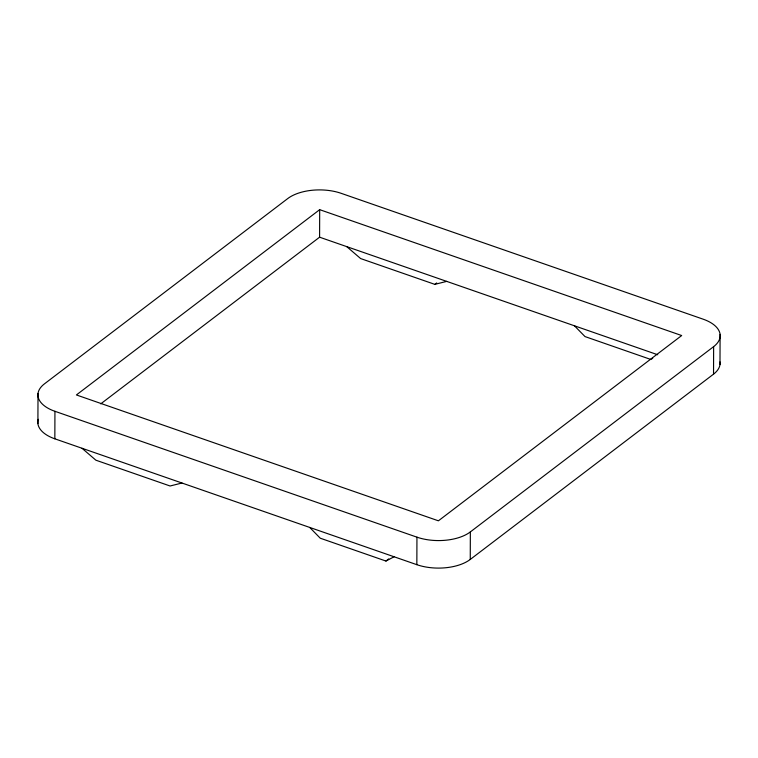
<?xml version="1.0" encoding="UTF-8"?>
<svg xmlns="http://www.w3.org/2000/svg" width="758" height="758" viewBox="0 0 758 758"><rect width="100%" height="100%" fill="white"/><g stroke="black" fill="none" stroke-linecap="round" stroke-linejoin="round"><path stroke-width="1.14" d="M37.9 423.608L38.014 393.506M54.841 438.816L54.936 411.3A38.487 19.765 0.2 0 1 44.466 383.842L287.746 198.558A38.487 19.765 0.2 0 1 341.157 193.318L703.159 319.184A38.487 19.765 0.2 0 1 713.629 346.643L713.534 374.158L470.254 559.442A38.487 19.765 0.2 0 1 416.843 564.682L54.841 438.816A38.487 19.765 0.2 0 1 38.288 419.307M100.729 403.862L319.592 237.188L319.686 209.663L681.688 335.538L438.408 520.812L76.406 394.946L319.686 209.663M416.843 564.682L416.947 537.166L54.936 411.3M470.254 559.442L470.348 531.917L713.629 346.643M719.986 364.494L720.1 334.392M346.738 246.625L360.628 258.563L434.836 284.364L436.703 282.942M309.719 527.435L320.246 538.199L385.936 561.043L388.74 558.911M652.723 358.344L650.686 359.415L584.996 336.571L574.469 325.807M385.936 561.043L394.103 556.77M434.836 284.364L446.708 281.389M181.967 483.017L170.086 485.992L95.878 460.191L81.987 448.253M319.592 237.188L657.736 354.753M470.348 531.917A38.487 19.765 0.2 0 1 416.947 537.166M720.005 361.907A38.487 19.765 0.2 0 1 713.534 374.158"/></g></svg>
